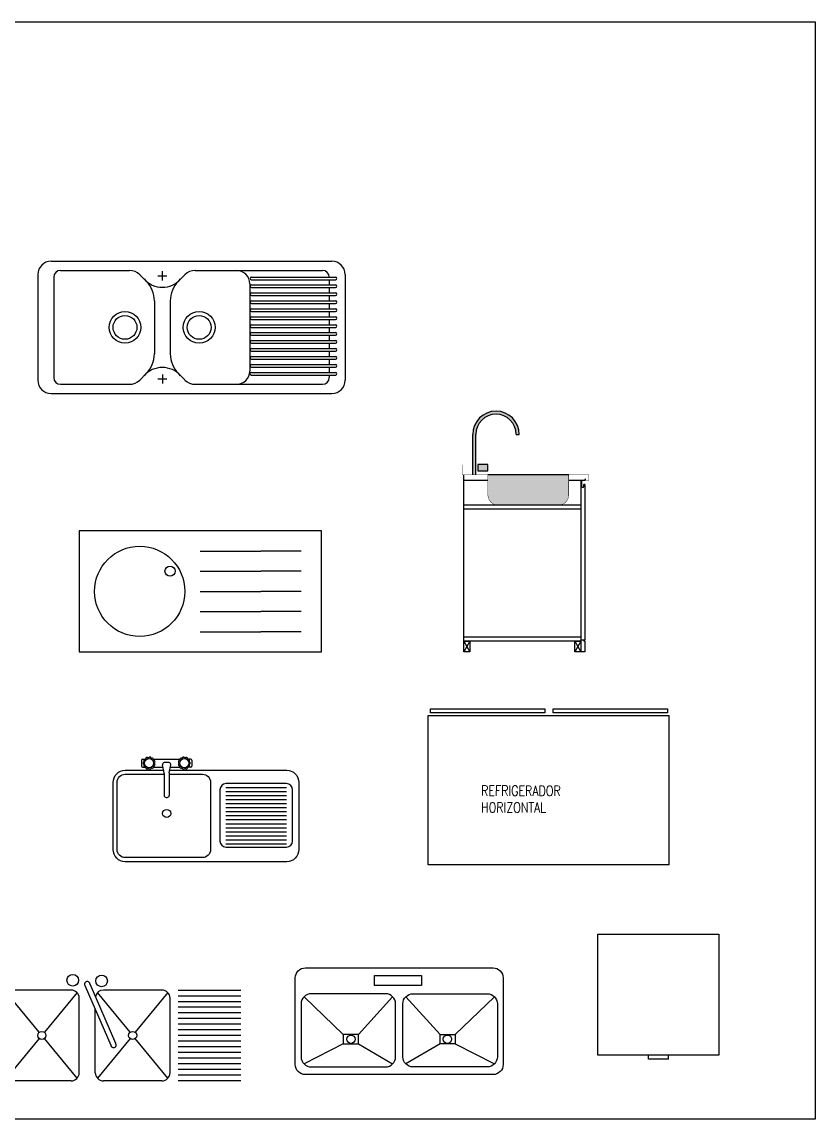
# Model space of a CAD drawing. Header units: millimetres. Extents: x 0.9 to 9.51, y 0.15 to 5.58.
# Drawn here: x 5.58 to 9.51, y 0.15 to 5.58 of the extents above; entities that cross this region are included whole.
import ezdxf

# ---------------------------------------------------------------- set-up
doc = ezdxf.new("R2010")
doc.units = ezdxf.units.MM
doc.styles.add('ROMANS', font='romans', dxfattribs={"width": 0.8, "height": 80})

# ---------------------------------------------------------------- blocks, each defined once
blk = doc.blocks.new('A$C0B2172C3')
for p, q in [((50, 500), (1110, 500)), ((85, 465), (345.9, 465)), ((470, 427.5), (470, 462.5)), ((594.1, 465), (1075, 465)), ((0, 450), (0, 50)), ((60, 440), (60, 60)), ((384.8, 448.9), (409.2, 424.4)), ((452.5, 445), (487.5, 445)), ((554.5, 448.2), (530.8, 424.4)), ((800, 415), (800, 85)), ((800, 415), (800, 115)), ((806.5, 440), (1123.5, 440)), ((806.5, 430), (1123.5, 430)), ((1100, 430), (1100, 410)), ((1160, 450), (1160, 50)), ((806.5, 410), (1123.5, 410)), ((806.5, 410), (1123.5, 410)), ((806.5, 400), (1123.5, 400)), ((806.5, 400), (1123.5, 400)), ((806.5, 380), (1123.5, 380)), ((1100, 400), (1100, 380)), ((440, 350.2), (440, 149.8)), ((500, 350.2), (500, 149.8)), ((500, 350.2), (500, 149.8)), ((800, 360), (800, 140)), ((806.5, 370), (1123.5, 370)), ((806.5, 350), (1123.5, 350)), ((806.5, 340), (1123.5, 340)), ((1100, 370), (1100, 350)), ((1100, 340), (1100, 320)), ((806.5, 320), (1123.5, 320)), ((806.5, 310), (1123.5, 310)), ((1100, 310), (1100, 290)), ((806.5, 290), (1123.5, 290)), ((806.5, 280), (1123.5, 280)), ((806.5, 260), (1123.5, 260)), ((806.5, 250), (1123.5, 250)), ((1100, 280), (1100, 260)), ((1100, 250), (1100, 230)), ((806.5, 230), (1123.5, 230)), ((806.5, 220), (1123.5, 220)), ((1100, 220), (1100, 200)), ((806.5, 200), (1123.5, 200)), ((806.5, 190), (1123.5, 190)), ((806.5, 170), (1123.5, 170)), ((1100, 190), (1100, 170)), ((806.5, 160), (1123.5, 160)), ((806.5, 140), (1123.5, 140)), ((806.5, 140), (1123.5, 140)), ((806.5, 130), (1123.5, 130)), ((806.5, 130), (1123.5, 130)), ((1100, 160), (1100, 140)), ((1100, 130), (1100, 110)), ((806.5, 110), (1123.5, 110)), ((806.5, 100), (1123.5, 100)), ((1100, 100), (1100, 80)), ((384.8, 51.1), (409.2, 75.6)), ((452.5, 55), (487.5, 55)), ((470, 72.5), (470, 37.5)), ((554.5, 51.8), (530.8, 75.6)), ((806.5, 80), (1123.5, 80)), ((806.5, 70), (1123.5, 70)), ((1100, 70), (1100, 60)), ((85, 35), (335, 35)), ((335, 35), (345.9, 35)), ((594.1, 35), (1075, 35)), ((50, 0), (1110, 0))]:
    blk.add_line(p, q)
for centre, radius in [((329, 250), 60), ((329, 250), 45), ((609, 250), 60), ((609, 250), 45)]:
    blk.add_circle(centre, radius)
for centre, radius, start, end in [((50, 450), 50, 90, 180), ((1110, 450), 50, 0, 90), ((85, 440), 25, 90, 180), ((345.9, 410), 55, 45, 90), ((594.1, 410), 55, 90, 135), ((750, 415), 50, 0, 90), ((1075, 440), 25, 0, 90), ((470, 493.5), 92, 221.2625, 318.7375), ((335, 350.2), 105, 0, 45), ((605, 350.2), 105, 135, 180), ((806.5, 435), 5, 90, 270), ((1123.5, 435), 5, 270, 90), ((806.5, 405), 5, 90, 270), ((806.5, 405), 5, 90, 270), ((806.5, 375), 5, 90, 270), ((1123.5, 405), 5, 270, 90), ((1123.5, 405), 5, 270, 90), ((1123.5, 375), 5, 270, 90), ((806.5, 345), 5, 90, 270), ((1123.5, 345), 5, 270, 90), ((806.5, 315), 5, 90, 270), ((1123.5, 315), 5, 270, 90), ((806.5, 285), 5, 90, 270), ((806.5, 255), 5, 90, 270), ((1123.5, 285), 5, 270, 90), ((1123.5, 255), 5, 270, 90), ((806.5, 225), 5, 90, 270), ((1123.5, 225), 5, 270, 90), ((806.5, 195), 5, 90, 270), ((806.5, 165), 5, 90, 270), ((1123.5, 195), 5, 270, 90), ((1123.5, 165), 5, 270, 90), ((335, 149.8), 105, 315, 0), ((605, 149.8), 105, 180, 225), ((806.5, 135), 5, 90, 270), ((806.5, 135), 5, 90, 270), ((1123.5, 135), 5, 270, 90), ((1123.5, 135), 5, 270, 90), ((470, 6.5), 92, 41.2625, 138.7375), ((750, 85), 50, 270, 0), ((806.5, 105), 5, 90, 270), ((1123.5, 105), 5, 270, 90), ((50, 50), 50, 180, 270), ((85, 60), 25, 180, 270), ((345.9, 90), 55, 270, 315), ((594.1, 90), 55, 225, 270), ((806.5, 75), 5, 90, 270), ((1075, 60), 25, 270, 0), ((1110, 50), 50, 270, 0), ((1123.5, 75), 5, 270, 90)]:
    blk.add_arc(centre, radius, start, end)
blk = doc.blocks.new('TARJA')
for p, q in [((-0.4502, 0.5238), (-0.7602, 0.5238)), ((-0.4502, 0.4958), (-0.7602, 0.4958)), ((-0.3996, 0.5129), (-0.2379, 0.3162)), ((-0.3702, 0.5258), (-0.0802, 0.5258)), ((-0.2125, 0.3162), (-0.0507, 0.5129)), ((0.0504, 0.5129), (0.2121, 0.3162)), ((0.0798, 0.5258), (0.3698, 0.5258)), ((0.2375, 0.3162), (0.3993, 0.5129)), ((0.4498, 0.5238), (0.7598, 0.5238)), ((0.4498, 0.4958), (0.7598, 0.4958)), ((-0.4502, 0.4678), (-0.7602, 0.4678)), ((-0.4502, 0.4398), (-0.7602, 0.4398)), ((-0.4102, 0.4858), (-0.4102, 0.1158)), ((-0.0402, 0.4858), (-0.0402, 0.171)), ((0.0398, 0.4858), (0.0398, 0.1158)), ((0.4098, 0.4858), (0.4098, 0.1158)), ((0.4498, 0.4678), (0.7598, 0.4678)), ((0.4498, 0.4398), (0.7598, 0.4398)), ((-0.4502, 0.4118), (-0.7602, 0.4118)), ((-0.4502, 0.3838), (-0.7602, 0.3838)), ((0.4498, 0.4118), (0.7598, 0.4118)), ((0.4498, 0.3838), (0.7598, 0.3838)), ((-0.4502, 0.3558), (-0.7602, 0.3558)), ((-0.4502, 0.3278), (-0.7602, 0.3278)), ((-0.0135, 0.0458), (-0.1404, 0.339)), ((0.0096, 0.0562), (-0.1173, 0.3493)), ((0.4498, 0.3558), (0.7598, 0.3558)), ((0.4498, 0.3278), (0.7598, 0.3278)), ((-0.4502, 0.2998), (-0.7602, 0.2998)), ((-0.3996, 0.0887), (-0.2379, 0.2853)), ((-0.2125, 0.2853), (-0.0507, 0.0887)), ((0.0504, 0.0887), (0.2121, 0.2853)), ((0.2375, 0.2853), (0.3993, 0.0887)), ((0.4498, 0.2998), (0.7598, 0.2998)), ((-0.4502, 0.2718), (-0.7602, 0.2718)), ((-0.4502, 0.2438), (-0.7602, 0.2438)), ((0.4498, 0.2718), (0.7598, 0.2718)), ((0.4498, 0.2438), (0.7598, 0.2438)), ((-0.4502, 0.2158), (-0.7602, 0.2158)), ((-0.4502, 0.1878), (-0.7602, 0.1878)), ((0.4498, 0.2158), (0.7598, 0.2158)), ((0.4498, 0.1878), (0.7598, 0.1878)), ((-0.4502, 0.1598), (-0.7602, 0.1598)), ((-0.4502, 0.1318), (-0.7602, 0.1318)), ((0.4498, 0.1598), (0.7598, 0.1598)), ((0.4498, 0.1318), (0.7598, 0.1318)), ((-0.4502, 0.1038), (-0.7602, 0.1038)), ((-0.4502, 0.0758), (-0.7602, 0.0758)), ((-0.3702, 0.0758), (-0.0802, 0.0758)), ((0.0798, 0.0758), (0.3698, 0.0758)), ((0.4498, 0.1038), (0.7598, 0.1038)), ((0.4498, 0.0758), (0.7598, 0.0758))]:
    blk.add_line(p, q)
for centre, radius in [((-0.2252, 0.3008), 0.02), ((0.2248, 0.3008), 0.02), ((-0.0714, 0.0305), 0.0289), ((0.0714, 0.0273), 0.0289)]:
    blk.add_circle(centre, radius)
for centre, radius, start, end in [((-0.3702, 0.4858), 0.04, 89.9999, 179.9999), ((-0.0802, 0.4858), 0.04, 359.9999, 89.9999), ((0.0798, 0.4858), 0.04, 89.9999, 179.9999), ((0.3698, 0.4858), 0.04, 359.9999, 89.9999), ((-0.1303, 0.3479), 0.0134, 3.3944, 221.8621), ((-0.3702, 0.1158), 0.04, 179.9999, 269.9999), ((-0.0802, 0.1158), 0.04, 269.9999, 350.0333), ((0.0798, 0.1158), 0.04, 179.9999, 269.9999), ((0.3698, 0.1158), 0.04, 269.9999, 359.9999), ((-0.0002, 0.047), 0.0134, 184.9182, 43.3859)]:
    blk.add_arc(centre, radius, start, end)
blk = doc.blocks.new('A$C60CB1003')
at = {"color": 7, "linetype": 'Continuous'}
for p, q in [((0.6, 0.5), (0.9, 0.5)), ((1.1, 0.5), (0.9, 0.5)), ((0.6, 0.4), (0.9, 0.4)), ((1.1, 0.4), (0.9, 0.4)), ((0.6, 0.3), (0.9, 0.3)), ((1.1, 0.3), (0.9, 0.3)), ((0.6, 0.2), (0.9, 0.2)), ((1.1, 0.2), (0.9, 0.2)), ((0.6, 0.1), (0.9, 0.1)), ((1.1, 0.1), (0.9, 0.1))]:
    blk.add_line(p, q, dxfattribs=at)
blk.add_lwpolyline([(1.2, 0), (1.2, 0.6), (0, 0.6), (0, 0)], close=True, dxfattribs=at)
for centre, radius in [((0.3, 0.3), 0.2236), ((0.45, 0.4), 0.025)]:
    blk.add_circle(centre, radius, dxfattribs=at)
blk = doc.blocks.new('TARJA2')
for p, q in [((-0.1232, -0.0169), (-0.1232, -0.0469)), ((-0.1182, -0.0119), (-0.1039, -0.0119)), ((-0.1182, -0.0519), (-0.1039, -0.0519)), ((-0.1122, -0.0279), (-0.1134, -0.0278)), ((-0.1122, -0.0358), (-0.1134, -0.0359)), ((-0.11, -0.0204), (-0.1111, -0.0199)), ((-0.11, -0.0433), (-0.1111, -0.0438)), ((-0.1058, -0.0138), (-0.1067, -0.013)), ((-0.1058, -0.0499), (-0.1067, -0.0507)), ((-0.0999, -0.0087), (-0.1005, -0.0077)), ((-0.0928, -0.0055), (-0.0931, -0.0043)), ((-0.085, -0.0044), (-0.085, -0.0031)), ((-0.0773, -0.0055), (-0.0769, -0.0043)), ((-0.0701, -0.0087), (-0.0695, -0.0077)), ((-0.0642, -0.0138), (-0.0633, -0.013)), ((-0.0642, -0.0499), (-0.0633, -0.0507)), ((-0.0629, -0.0119), (0.0668, -0.0119)), ((-0.0629, -0.0519), (-0.0165, -0.0519)), ((-0.06, -0.0204), (-0.0589, -0.0199)), ((-0.06, -0.0433), (-0.0589, -0.0438)), ((-0.0578, -0.0279), (-0.0566, -0.0278)), ((-0.0578, -0.0358), (-0.0566, -0.0359)), ((-0.0109, -0.0792), (-0.0187, -0.0409)), ((0.0149, -0.0792), (0.0226, -0.0409)), ((0.0204, -0.0519), (0.0668, -0.0519)), ((0.0617, -0.0279), (0.0605, -0.0278)), ((0.0617, -0.0358), (0.0605, -0.0359)), ((0.0639, -0.0204), (0.0628, -0.0199)), ((0.0639, -0.0433), (0.0628, -0.0438)), ((0.0682, -0.0138), (0.0672, -0.013)), ((0.0682, -0.0499), (0.0672, -0.0507)), ((0.0741, -0.0087), (0.0734, -0.0077)), ((0.0812, -0.0055), (0.0809, -0.0043)), ((0.0889, -0.0044), (0.0889, -0.0031)), ((0.0967, -0.0055), (0.097, -0.0043)), ((0.1038, -0.0087), (0.1045, -0.0077)), ((0.1221, -0.0119), (0.1078, -0.0119)), ((0.1221, -0.0519), (0.1078, -0.0519)), ((0.1097, -0.0138), (0.1107, -0.013)), ((0.1097, -0.0499), (0.1107, -0.0507)), ((0.114, -0.0204), (0.1151, -0.0199)), ((0.114, -0.0433), (0.1151, -0.0438)), ((0.1162, -0.0279), (0.1174, -0.0278)), ((0.1162, -0.0358), (0.1174, -0.0359)), ((0.1271, -0.0169), (0.1271, -0.0469)), ((-0.0999, -0.055), (-0.1005, -0.056)), ((-0.0928, -0.0582), (-0.0931, -0.0594)), ((-0.085, -0.0594), (-0.085, -0.0606)), ((-0.0773, -0.0582), (-0.0769, -0.0594)), ((-0.0701, -0.055), (-0.0695, -0.056)), ((-0.0105, -0.0832), (-0.0105, -0.1919)), ((0.0145, -0.0832), (0.0145, -0.1919)), ((0.0741, -0.055), (0.0734, -0.056)), ((0.0812, -0.0582), (0.0809, -0.0594)), ((0.0889, -0.0594), (0.0889, -0.0606)), ((0.0967, -0.0582), (0.097, -0.0594)), ((0.1038, -0.055), (0.1045, -0.056)), ((0.5952, -0.1334), (0.2956, -0.1334)), ((0.5952, -0.1534), (0.2956, -0.1534)), ((-0.0005, -0.2019), (0.0045, -0.2019)), ((0.2656, -0.1634), (0.2656, -0.4178)), ((0.5952, -0.1734), (0.2956, -0.1734)), ((0.5952, -0.1934), (0.2956, -0.1934)), ((0.5952, -0.2134), (0.2956, -0.2134)), ((0.6252, -0.4178), (0.6252, -0.1634)), ((0.5952, -0.2334), (0.2956, -0.2334)), ((0.5952, -0.2534), (0.2956, -0.2534)), ((0.5952, -0.2734), (0.2956, -0.2734)), ((0.5952, -0.2934), (0.2956, -0.2934)), ((0.5952, -0.3134), (0.2956, -0.3134)), ((0.5952, -0.3334), (0.2956, -0.3334)), ((0.5952, -0.3534), (0.2956, -0.3534)), ((0.5952, -0.3734), (0.2956, -0.3734)), ((0.5952, -0.3934), (0.2956, -0.3934)), ((0.5952, -0.4134), (0.2956, -0.4134)), ((0.5952, -0.4334), (0.2956, -0.4334)), ((0.2956, -0.4478), (0.5952, -0.4478))]:
    blk.add_line(p, q)
for points in [[(0.0173, -0.0671), (0.5964, -0.0671, -0.414214), (0.6564, -0.1271), (0.6564, -0.4602, -0.414214), (0.5964, -0.5202), (-0.2033, -0.5202, -0.414214), (-0.2633, -0.4602), (-0.2633, -0.1271, -0.414214)], [(-0.2633, -0.1271, -0.414214), (-0.2033, -0.0671), (-0.0134, -0.0671, -0.414214)], [(0.0145, -0.0871), (0.1793, -0.0871, -0.414214), (0.2193, -0.1271), (0.2193, -0.4602, -0.414214), (0.1793, -0.5002), (-0.2033, -0.5002, -0.414214), (-0.2433, -0.4602), (-0.2433, -0.1271, -0.414214)], [(-0.2433, -0.1271, -0.414214), (-0.2033, -0.0871), (-0.0105, -0.0871, -0.414214)]]:
    blk.add_lwpolyline(points, format="xyb")
for centre, radius in [((-0.085, -0.0319), 0.0225), ((0.0889, -0.0319), 0.0225), ((0.002, -0.2812), 0.02)]:
    blk.add_circle(centre, radius)
for centre, radius, start, end in [((-0.1182, -0.0169), 0.005, 90, 180), ((-0.1182, -0.0469), 0.005, 180, 270), ((-0.085, -0.0319), 0.03, 174.3101, 185.6899), ((-0.1136, -0.029), 0.00125, 81.8182, 174.3101), ((-0.1136, -0.0347), 0.00125, 185.6899, 278.1818), ((-0.085, -0.0319), 0.0275, 155.4545, 171.8182), ((-0.085, -0.0319), 0.0275, 188.1818, 204.5455), ((-0.1106, -0.0188), 0.00125, 152.9626, 245.4545), ((-0.1106, -0.0449), 0.00125, 114.5455, 207.0374), ((-0.085, -0.0319), 0.03, 141.5828, 152.9626), ((-0.085, -0.0319), 0.03, 207.0374, 218.4172), ((-0.1075, -0.014), 0.00125, 49.0909, 141.5828), ((-0.1075, -0.0497), 0.00125, 218.4172, 310.9091), ((-0.085, -0.0319), 0.0275, 122.7273, 139.0909), ((-0.085, -0.0319), 0.0275, 220.9091, 237.2727), ((-0.0995, -0.007), 0.00125, 120.2354, 212.7273), ((-0.085, -0.0319), 0.03, 108.8555, 120.2354), ((-0.0943, -0.0046), 0.00125, 16.3636, 108.8555), ((-0.085, -0.0319), 0.0275, 90, 106.3636), ((-0.0838, -0.0031), 0.00125, 87.5081, 180), ((-0.085, -0.0319), 0.03, 76.1283, 87.5081), ((-0.0781, -0.0039), 0.00125, 343.6364, 76.1283), ((-0.085, -0.0319), 0.0275, 57.2727, 73.6364), ((-0.0684, -0.0084), 0.00125, 54.7808, 147.2727), ((-0.085, -0.0319), 0.03, 43.401, 54.7808), ((-0.085, -0.0319), 0.03, 305.2192, 316.599), ((-0.085, -0.0319), 0.0275, 24.5455, 40.9091), ((-0.085, -0.0319), 0.0275, 319.0909, 335.4545), ((-0.0641, -0.0121), 0.00125, 310.9091, 43.401), ((-0.0641, -0.0516), 0.00125, 316.599, 49.0909), ((-0.0584, -0.0211), 0.00125, 22.0535, 114.5455), ((-0.0584, -0.0426), 0.00125, 245.4545, 337.9465), ((-0.085, -0.0319), 0.0275, 351.8182, 8.1818), ((-0.085, -0.0319), 0.03, 10.6737, 22.0535), ((-0.085, -0.0319), 0.03, 337.9465, 349.3263), ((-0.0568, -0.0265), 0.00125, 278.1818, 10.6737), ((-0.0568, -0.0372), 0.00125, 349.3263, 81.8182), ((-0.0089, -0.039), 0.01, 101.1605, 191.4527), ((0.002, -0.094), 0.0661, 78.8395, 101.1605), ((0.0128, -0.039), 0.01, 348.5473, 78.8395), ((0.0607, -0.0265), 0.00125, 169.3263, 261.8182), ((0.0607, -0.0372), 0.00125, 98.1818, 190.6737), ((0.0889, -0.0319), 0.03, 157.9465, 169.3263), ((0.0889, -0.0319), 0.03, 190.6737, 202.0535), ((0.0623, -0.0211), 0.00125, 65.4545, 157.9465), ((0.0623, -0.0426), 0.00125, 202.0535, 294.5455), ((0.0889, -0.0319), 0.0275, 171.8182, 188.1818), ((0.0889, -0.0319), 0.0275, 139.0909, 155.4545), ((0.0889, -0.0319), 0.0275, 204.5455, 220.9091), ((0.0681, -0.0121), 0.00125, 136.599, 229.0909), ((0.0681, -0.0516), 0.00125, 130.9091, 223.401), ((0.0889, -0.0319), 0.03, 125.2192, 136.599), ((0.0889, -0.0319), 0.03, 223.401, 234.7808), ((0.0724, -0.0084), 0.00125, 32.7273, 125.2192), ((0.0889, -0.0319), 0.0275, 106.3636, 122.7273), ((0.0821, -0.0039), 0.00125, 103.8717, 196.3636), ((0.0889, -0.0319), 0.03, 92.4919, 103.8717), ((0.0877, -0.0031), 0.00125, 0, 92.4919), ((0.0889, -0.0319), 0.0275, 73.6364, 90), ((0.0982, -0.0046), 0.00125, 71.1445, 163.6364), ((0.0889, -0.0319), 0.03, 59.7646, 71.1445), ((0.0889, -0.0319), 0.0275, 40.9091, 57.2727), ((0.0889, -0.0319), 0.0275, 302.7273, 319.0909), ((0.1034, -0.007), 0.00125, 327.2727, 59.7646), ((0.1115, -0.014), 0.00125, 38.4172, 130.9091), ((0.1115, -0.0497), 0.00125, 229.0909, 321.5828), ((0.0889, -0.0319), 0.03, 27.0374, 38.4172), ((0.0889, -0.0319), 0.03, 321.5828, 332.9626), ((0.0889, -0.0319), 0.0275, 8.1818, 24.5455), ((0.0889, -0.0319), 0.0275, 335.4545, 351.8182), ((0.1146, -0.0188), 0.00125, 294.5455, 27.0374), ((0.1146, -0.0449), 0.00125, 332.9626, 65.4545), ((0.1176, -0.029), 0.00125, 5.6899, 98.1818), ((0.1176, -0.0347), 0.00125, 261.8182, 354.3101), ((0.0889, -0.0319), 0.03, 354.3101, 5.6899), ((0.1221, -0.0169), 0.005, 0, 90), ((0.1221, -0.0469), 0.005, 270, 360), ((-0.0995, -0.0567), 0.00125, 147.2727, 239.7646), ((-0.085, -0.0319), 0.03, 239.7646, 251.1445), ((-0.0943, -0.0591), 0.00125, 251.1445, 343.6364), ((-0.085, -0.0319), 0.0275, 253.6364, 270), ((-0.0838, -0.0606), 0.00125, 180, 272.4919), ((-0.085, -0.0319), 0.03, 272.4919, 283.8717), ((-0.0781, -0.0598), 0.00125, 283.8717, 16.3636), ((-0.085, -0.0319), 0.0275, 286.3636, 302.7273), ((-0.0684, -0.0553), 0.00125, 212.7273, 305.2192), ((-0.0305, -0.0832), 0.02, 0, 11.4527), ((-0.0205, -0.0822), 0.01, 0, 11.4527), ((0.0345, -0.0832), 0.02, 168.5473, 180), ((0.0724, -0.0553), 0.00125, 234.7808, 327.2727), ((0.0889, -0.0319), 0.0275, 237.2727, 253.6364), ((0.0821, -0.0598), 0.00125, 163.6364, 256.1283), ((0.0889, -0.0319), 0.03, 256.1283, 267.5081), ((0.0877, -0.0606), 0.00125, 267.5081, 360), ((0.0889, -0.0319), 0.0275, 270, 286.3636), ((0.0982, -0.0591), 0.00125, 196.3636, 288.8555), ((0.0889, -0.0319), 0.03, 288.8555, 300.2354), ((0.1034, -0.0567), 0.00125, 300.2354, 32.7273), ((0.2956, -0.1634), 0.03, 90, 180), ((0.5952, -0.1634), 0.03, 0, 90), ((-0.0005, -0.1919), 0.01, 180, 270), ((0.0045, -0.1919), 0.01, 270, 360), ((0.2956, -0.4178), 0.03, 180, 270), ((0.5952, -0.4178), 0.03, 270, 360)]:
    blk.add_arc(centre, radius, start, end)
blk = doc.blocks.new('A$C25072B35')
for p, q in [((0.0434, 0.386), (0.2378, 0.1979)), ((0.3128, 0.1979), (0.4821, 0.386)), ((0.7168, 0.1979), (0.5475, 0.386)), ((0.9862, 0.386), (0.7918, 0.1979)), ((0.2378, 0.152), (0.0434, 0.0528)), ((0.3128, 0.152), (0.4821, 0.0528)), ((0.7168, 0.152), (0.5475, 0.0528)), ((0.7918, 0.152), (0.9862, 0.0528))]:
    blk.add_line(p, q)
for points in [[(0, 0.05), (0, 0.4787, -0.414214), (0.05, 0.5287), (0.9796, 0.5287, -0.414214), (1.0296, 0.4787), (1.0296, 0.05, -0.414214), (0.9796, 0), (0.05, 0, -0.414214)], [(0.4967, 0.0881), (0.4967, 0.3507, 0.414214), (0.4467, 0.4007), (0.0788, 0.4007, 0.414214), (0.0288, 0.3507), (0.0288, 0.0881, 0.414214), (0.0788, 0.0381), (0.4467, 0.0381, 0.414214)], [(0.5329, 0.0881), (0.5329, 0.3507, -0.414214), (0.5829, 0.4007), (0.9508, 0.4007, -0.414214), (1.0008, 0.3507), (1.0008, 0.0881, -0.414214), (0.9508, 0.0381), (0.5829, 0.0381, -0.414214)]]:
    blk.add_lwpolyline(points, format="xyb", close=True)
for points in [[(0.3916, 0.4406), (0.3916, 0.4907), (0.6249, 0.4907), (0.6249, 0.4406)], [(0.3128, 0.152), (0.3128, 0.1979), (0.2378, 0.1979), (0.2378, 0.152)], [(0.7168, 0.152), (0.7168, 0.1979), (0.7918, 0.1979), (0.7918, 0.152)]]:
    blk.add_lwpolyline(points, close=True)
for centre in [(0.2759, 0.1752), (0.7537, 0.1752)]:
    blk.add_circle(centre, 0.0208)
blk = doc.blocks.new('A$C42AA09CE')
for p, q in [((0, 0.74), (1.1944, 0.74)), ((0, 0), (0, 0.74)), ((1.1944, 0), (1.1944, 0.74)), ((1.1944, 0), (0, 0))]:
    blk.add_line(p, q)
for points in [[(0.579, 0.7731), (0.579, 0.7525), (0.0126, 0.7525), (0.0126, 0.7731)], [(1.1866, 0.7731), (1.1866, 0.7525), (0.6202, 0.7525), (0.6202, 0.7731)]]:
    blk.add_lwpolyline(points, close=True)
at = {"insert": (0.2628, 0.3926), "char_height": 0.05, "attachment_point": 1, "rotation": 359.8333, "style": 'ROMANS'}
blk.add_mtext('REFRIGERADOR\\PHORIZONTAL', dxfattribs=at)
blk = doc.blocks.new('A$C592432A0')
for p, q in [((0, 0.02), (0, 0.62)), ((0, 0.62), (0.6, 0.62)), ((0.6, 0.62), (0.6, 0.02)), ((0.6, 0.02), (0, 0.02)), ((0.25, 0), (0.25, 0.02)), ((0.35, 0), (0.25, 0)), ((0.35, 0), (0.35, 0.02))]:
    blk.add_line(p, q)

msp = doc.modelspace()

# ---------------------------------------------------------------- hatches: boundary and pattern name
h = msp.add_hatch(color=252)
h.paths.add_polyline_path([(7.8909, 3.3404), (8.2909, 3.3404), (8.2909, 3.2404, -0.414214), (8.2409, 3.1904), (7.9409, 3.1904, -0.414214), (7.8909, 3.2404)])
h.paths.add_polyline_path([(7.8409, 3.3904), (7.8909, 3.3904), (7.8909, 3.3604), (7.8409, 3.3604)], flags=17)
h.paths.add_polyline_path([(7.8159, 3.5404, -1), (8.0459, 3.5404), (8.0309, 3.5404, 1), (7.8309, 3.5404), (7.8309, 3.3404), (7.8159, 3.3404)])

# ---------------------------------------------------------------- linework, layer by layer
for p, q in [((7.8159, 3.3404), (7.8159, 3.5404)), ((7.8309, 3.3404), (7.8309, 3.5404)), ((8.0309, 3.5404), (8.0459, 3.5404)), ((7.7709, 2.5154), (7.7709, 3.3404)), ((8.2909, 3.3404), (7.8909, 3.3404)), ((8.3709, 3.3174), (8.3709, 3.3124)), ((8.3759, 3.3174), (8.3709, 3.3174)), ((7.8909, 3.3124), (7.7709, 3.3124)), ((8.3709, 3.3124), (8.2909, 3.3124)), ((8.3509, 3.3124), (8.3509, 2.4624)), ((8.3559, 3.2824), (8.3559, 3.3124)), ((8.3709, 3.2924), (8.3659, 3.2924)), ((8.3659, 3.2824), (8.3659, 3.2924)), ((8.3709, 3.2924), (8.3709, 2.5204)), ((8.3509, 3.1904), (7.7709, 3.1904)), ((8.3509, 3.1704), (7.7709, 3.1704)), ((8.3509, 2.5354), (7.7709, 2.5354)), ((8.3509, 2.5154), (7.7709, 2.5154)), ((8.3709, 2.5204), (8.3509, 2.5204)), ((8.3659, 2.5204), (8.3659, 2.5154)), ((8.3709, 2.5154), (8.3659, 2.5154)), ((8.3709, 2.5154), (8.3709, 2.4624)), ((8.3709, 2.4624), (8.3509, 2.4624))]:
    msp.add_line(p, q)
at = {"color": 8}
for p, q in [((7.8009, 2.5154), (7.7709, 2.4624)), ((7.7709, 2.5154), (7.8009, 2.4624)), ((8.3509, 2.5154), (8.3209, 2.4624)), ((8.3209, 2.5154), (8.3509, 2.4624))]:
    msp.add_line(p, q, dxfattribs=at)
for points in [[(0.9045, 5.5843), (9.5112, 5.5843), (9.5112, 0.1476), (0.9045, 0.1476)], [(7.8909, 3.3904), (7.8409, 3.3904), (7.8409, 3.3604), (7.8909, 3.3604)], [(7.7709, 2.5154), (7.8009, 2.5154), (7.8009, 2.4624), (7.7709, 2.4624)], [(8.3209, 2.5154), (8.3509, 2.5154), (8.3509, 2.4624), (8.3209, 2.4624)]]:
    msp.add_lwpolyline(points, close=True)
at = {"const_width": 0.002}
for points in [[(7.8909, 3.2404), (7.8909, 3.3404), (7.7634, 3.3404), (7.7634, 3.3904)], [(8.2909, 3.2404), (8.2909, 3.3404), (8.3909, 3.3404), (8.3909, 3.3124), (8.3759, 3.3124), (8.3759, 3.3174)], [(8.2409, 3.1904), (7.9409, 3.1904)]]:
    msp.add_lwpolyline(points, dxfattribs=at)
for points in [[(7.9409, 3.1904, -0.414214), (7.8909, 3.2404)], [(8.2909, 3.2404, -0.414214), (8.2409, 3.1904)]]:
    msp.add_lwpolyline(points, format="xyb", dxfattribs=at)
for centre, radius, start, end in [((7.9309, 3.5404), 0.115, 0, 180), ((7.9309, 3.5404), 0.1, 0, 180), ((8.3609, 3.2824), 0.005, 180, 0)]:
    msp.add_arc(centre, radius, start, end)

# ---------------------------------------------------------------- block references
at = {"xscale": 0.001312038756537886, "yscale": 0.001312038756537886, "zscale": 0.001312038756537886}
msp.add_blockref('A$C0B2172C3', (5.6615, 3.7428), dxfattribs=at)
at = {"color": 7, "linetype": 'Continuous'}
msp.add_blockref('A$C60CB1003', (5.8662, 2.4624), dxfattribs=at)
for name, p in [('A$C42AA09CE', (7.5944, 1.4076)), ('TARJA2', (6.2977, 1.9431)), ('A$C592432A0', (8.4354, 0.4443)), ('A$C25072B35', (6.9367, 0.368))]:
    msp.add_blockref(name, p)
at = {"rotation": 180}
msp.add_blockref('TARJA', (5.906, 0.8627), dxfattribs=at)

doc.saveas('drawing.dxf')
